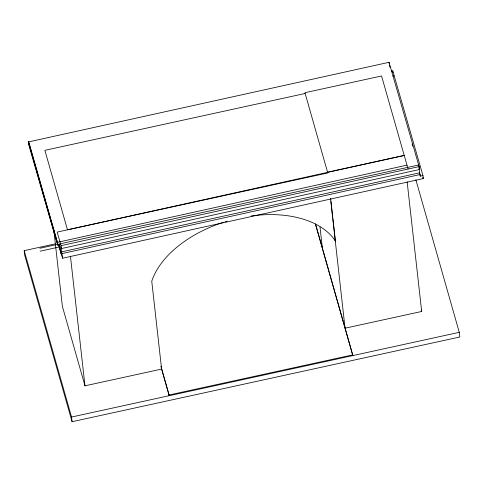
<?xml version="1.0" encoding="UTF-8"?>
<svg xmlns="http://www.w3.org/2000/svg" width="484" height="484" viewBox="0 0 484 484"><rect width="100%" height="100%" fill="white"/><g stroke="black" fill="none" stroke-linecap="round" stroke-linejoin="round"><path stroke-width="0.73" d="M60.536 244.499L57.687 245.128L28.725 144.716L28.411 141.939L389.045 62.297L419.126 166.593L419.453 169.509L61.414 248.576L61.032 247.257L62.569 258.238L423.288 178.578L422.943 175.541L392.742 70.839L391.266 71.16M392.839 76.097L394.176 75.8M57.687 245.128L57.378 242.351L28.78 141.86L28.411 141.939L57.009 242.43L406.977 165.147M39.803 248.28L418.66 164.971L419.453 169.509M61.414 248.576L61.087 245.66L419.126 166.593M40.13 251.196L60.809 246.646M61.553 251.886L419.592 172.818L419.077 168.19M62.049 253.61L420.088 174.542L419.592 172.818M419.434 173.236L420.269 176.128L422.943 175.541M305.162 93.472L44.873 150.336L67.488 229.809L327.777 172.951L304.944 92.716L381.567 75.982L408.103 169.031M327.565 172.195L404.182 155.455L57.172 232.09L61.087 245.66M415.859 179.752L459.274 332.333L459.8 337.003L72.074 421.703L24.726 255.316L24.2 250.651L55.769 243.754M315.55 224.062L352.854 355.583L345.062 328.2L421.685 311.466L407.147 181.863M53.791 229.839L62.369 306.342L84.984 385.821L161.608 369.08L151.752 281.228A98.385 60.052 -15.9 0 1 223.547 222.247M161.608 369.08L169.182 395.706L169.104 394.998L352.776 354.875M72.074 421.703L71.547 417.033L459.274 332.333M422.871 177.132L423.288 178.578M389.354 65.08L389.995 67.385M412.102 144.026L412.731 146.198M59.018 244.735L60.893 251.238L61.202 253.979L58.491 244.589M58.739 244.958L62.569 258.238M28.411 141.939L57.378 242.351M421.274 310.02L421.685 311.466M335.013 239.665L335.424 241.105A98.385 60.052 -15.9 0 0 251.22 215.931M315.423 224.044L322.035 247.276M322.653 249.448L344.856 327.48M160.912 366.206L169.104 394.998M24.2 250.651L71.547 417.033M420.088 174.542L420.269 176.128M392.742 70.839L392.947 72.66M389.045 62.297L389.196 63.688M330.632 198.416L335.424 241.105M330.511 198.452L330.675 199.952M330.844 201.453L332.611 217.207M332.78 218.707L345.062 328.2M320.009 227.014L322.447 248.728M70.446 256.217L84.984 385.821M224.981 221.787A98.385 60.052 -15.9 0 1 227.141 221.127"/></g></svg>
